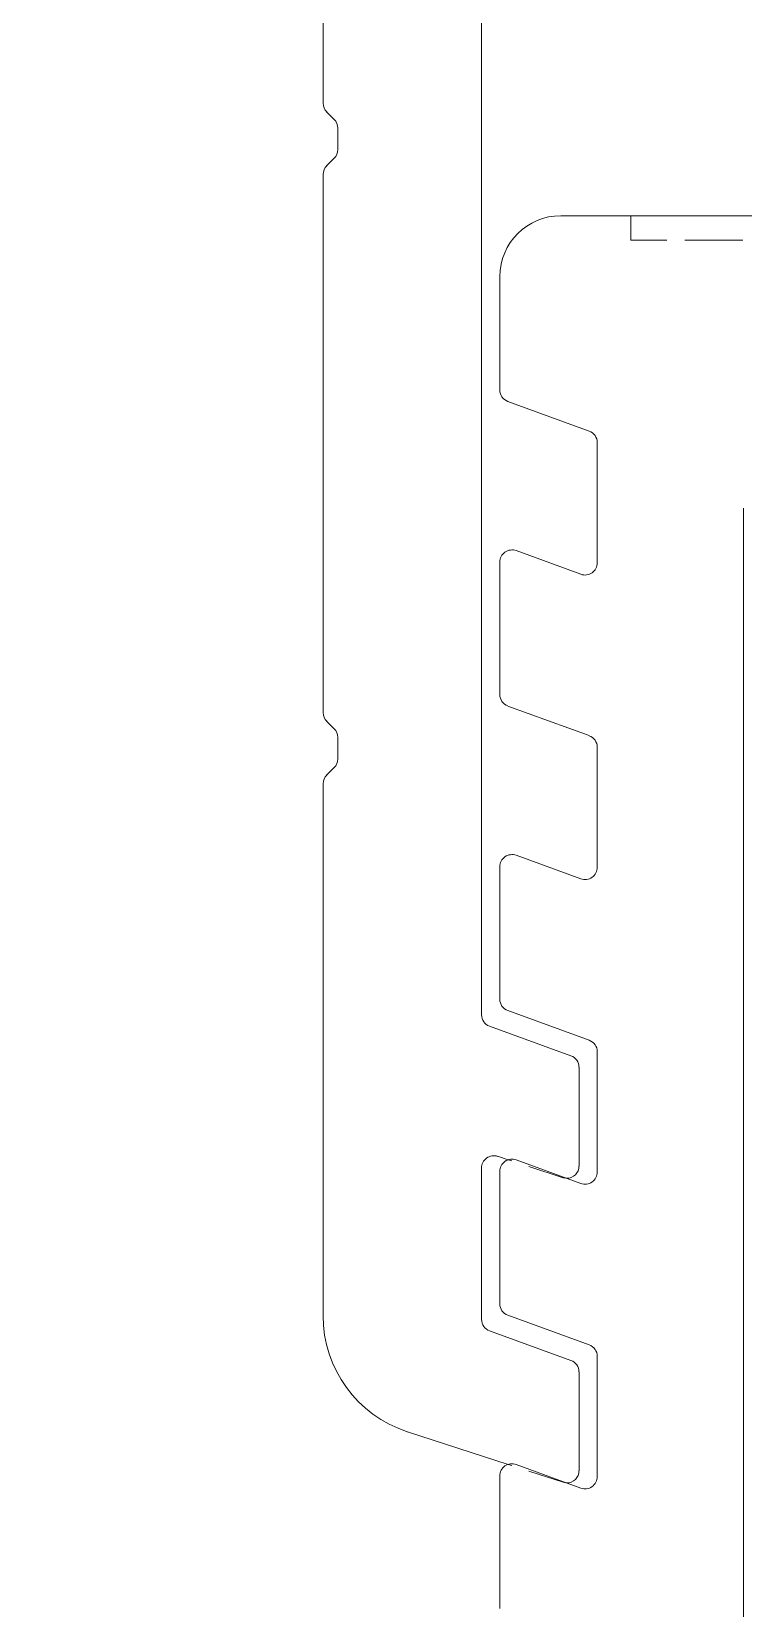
# Model space of a CAD drawing. Header units: feet. Extents: x 873 to 1463, y 2730 to 2935.
# Drawn here: x 1292.28 to 1297.23, y 2828.26 to 2839.22 of the extents above; entities that cross this region are included whole.
import ezdxf

# ---------------------------------------------------------------- set-up
doc = ezdxf.new("R2010")
doc.units = ezdxf.units.FT
doc.header["$MEASUREMENT"] = 0
doc.linetypes.add('HIDDEN', pattern=[0.375, 0.25, -0.125])
doc.styles.add('PAPER SPACE TXT', font='technic_.ttf', dxfattribs={"height": 0.125})
doc.dimstyles.new('PAPER SPACE', dxfattribs={"dimscale": 0, "dimtxt": 0.125, "dimasz": 0.125, "dimexe": 0, "dimexo": 0.020508, "dimgap": 0.041992, "dimtad": 1, "dimdec": 4, "dimzin": 3, "dimdsep": 46, "dimlunit": 4, "dimtxsty": 'PAPER SPACE TXT', "dimcen": 0.125, "dimclrd": 1, "dimclre": 1, "dimclrt": 7, "dimadec": 0, "dimazin": 0, "dimtfac": 1, "dimtdec": 4, "dimtofl": 0, "dimtmove": 2, "dimatfit": 3, "dimfxl": 1, "dimfrac": 2, "dimtolj": 1, "dimtzin": 0, "dimarcsym": 1})

msp = doc.modelspace()

# ---------------------------------------------------------------- linework, layer by layer
at = {"color": 7, "linetype": 'Continuous', "lineweight": 15}
for p, q in [((1294.305, 2838.719), (1294.305, 2842.459)), ((1295.405, 2841.844), (1295.405, 2832.386)), ((1294.381, 2838.607), (1294.329, 2838.659)), ((1294.406, 2838.397), (1294.406, 2838.547)), ((1294.329, 2838.285), (1294.381, 2838.337)), ((1294.305, 2834.485), (1294.305, 2838.225)), ((1299.089, 2837.938), (1295.956, 2837.938)), ((1295.532, 2837.515), (1295.532, 2836.727)), ((1296.154, 2836.442), (1295.588, 2836.648)), ((1296.21, 2835.526), (1296.21, 2836.362)), ((1297.226, 2817.523), (1297.226, 2835.906)), ((1295.646, 2835.611), (1296.096, 2835.447)), ((1295.532, 2835.531), (1295.532, 2834.611)), ((1296.154, 2834.325), (1295.588, 2834.531)), ((1294.381, 2834.373), (1294.329, 2834.425)), ((1294.406, 2834.163), (1294.406, 2834.313)), ((1296.21, 2833.41), (1296.21, 2834.245)), ((1294.329, 2834.051), (1294.381, 2834.103)), ((1294.305, 2830.294), (1294.305, 2833.991)), ((1295.646, 2833.494), (1296.096, 2833.33)), ((1295.532, 2833.414), (1295.532, 2832.494)), ((1296.154, 2832.208), (1295.588, 2832.414)), ((1295.461, 2832.306), (1296.027, 2832.1)), ((1296.21, 2831.293), (1296.21, 2832.129)), ((1296.083, 2832.021), (1296.083, 2831.334)), ((1295.59, 2831.378), (1295.516, 2831.402)), ((1295.405, 2831.321), (1295.405, 2830.269)), ((1295.532, 2831.297), (1295.532, 2830.377)), ((1295.646, 2831.377), (1296.096, 2831.213)), ((1296.154, 2830.091), (1295.588, 2830.297)), ((1295.461, 2830.19), (1296.027, 2829.984)), ((1296.21, 2829.176), (1296.21, 2830.012)), ((1296.083, 2829.904), (1296.083, 2829.217)), ((1295.59, 2829.261), (1294.89, 2829.488)), ((1295.646, 2829.26), (1296.096, 2829.096)), ((1295.532, 2829.181), (1295.532, 2828.26))]:
    msp.add_line(p, q, dxfattribs=at)
at = {"color": 7, "linetype": 'HIDDEN', "lineweight": 0}
for p, q in [((1296.443, 2837.938), (1296.443, 2837.769)), ((1296.443, 2837.769), (1296.972, 2837.769)), ((1296.972, 2837.769), (1297.501, 2837.769)), ((1295.972, 2831.253), (1295.59, 2831.378)), ((1295.972, 2829.137), (1295.59, 2829.261))]:
    msp.add_line(p, q, dxfattribs=at)
at = {"color": 7, "linetype": 'HIDDEN', "lineweight": 0, "flags": 128}
for points in [[(1295.972, 2831.253), (1295.992, 2831.25), (1295.997, 2831.249)], [(1295.972, 2829.137), (1295.992, 2829.133), (1295.997, 2829.132)]]:
    msp.add_lwpolyline(points, dxfattribs=at)
at = {"color": 7, "linetype": 'Continuous', "lineweight": 15}
for centre, radius, start, end in [((1294.389, 2838.719), 0.0847, 180, 225), ((1294.322, 2838.547), 0.0847, 0, 45), ((1294.322, 2838.397), 0.0847, 315, 0), ((1294.389, 2838.225), 0.0847, 135, 180), ((1295.956, 2837.515), 0.423, 90, 180), ((1295.617, 2836.727), 0.0847, 180, 250), ((1296.125, 2836.362), 0.0847, 0, 70), ((1295.617, 2835.531), 0.0847, 70, 180), ((1296.125, 2835.526), 0.0847, 250, 0), ((1295.617, 2834.611), 0.0847, 180, 250), ((1294.389, 2834.485), 0.0847, 180, 225), ((1294.322, 2834.313), 0.0847, 0, 45), ((1296.125, 2834.245), 0.0847, 0, 70), ((1294.322, 2834.163), 0.0847, 315, 0), ((1294.389, 2833.991), 0.0847, 135, 180), ((1295.617, 2833.414), 0.0847, 70, 180), ((1296.125, 2833.41), 0.0847, 250, 0), ((1295.617, 2832.494), 0.0847, 180, 250), ((1295.49, 2832.386), 0.0847, 180, 250), ((1296.125, 2832.129), 0.0847, 0, 70), ((1295.998, 2832.021), 0.0847, 0, 70), ((1295.49, 2831.321), 0.0847, 72, 180), ((1295.617, 2831.297), 0.0847, 70, 180), ((1295.998, 2831.334), 0.0847, 268.9929, 0), ((1296.125, 2831.293), 0.0847, 250, 0), ((1295.617, 2830.377), 0.0847, 180, 250), ((1295.151, 2830.294), 0.847, 180, 252), ((1295.49, 2830.269), 0.0847, 180, 250), ((1296.125, 2830.012), 0.0847, 0, 70), ((1295.998, 2829.904), 0.0847, 0, 70), ((1295.617, 2829.181), 0.0847, 70, 180), ((1295.998, 2829.217), 0.0847, 268.9929, 0), ((1296.125, 2829.176), 0.0847, 250, 0)]:
    msp.add_arc(centre, radius, start, end, dxfattribs=at)

# ---------------------------------------------------------------- leaders
msp.add_leader([(1300.681, 2817.643), (1271.215, 2836.705), (1265.507, 2836.705)], dimstyle='PAPER SPACE', override={"dimscale": 66.653699, "dimtad": 0})

doc.saveas('drawing.dxf')
